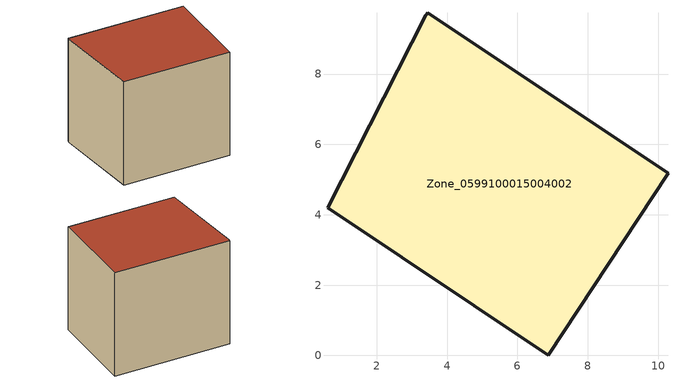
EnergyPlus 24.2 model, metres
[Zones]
Zone_0599100015004002
 floor ground (C_G): 3.39,9.67 3.44,9.75 10.28,5.18 6.88,0 0.6,4.2 z0.85
 wall outside (C_F): 6.88,0 10.28,5.18 3.44,9.75 3.39,9.67 0.6,4.2 6.88,0 z0.85:8.52
 roof outside (C_R): 0.6,4.2 6.88,0 10.28,5.18 3.44,9.75 3.39,9.67 z8.52
[BUILDING]
Pand.0599100015004002: North Axis=0; Terrain=City; Loads Convergence Tolerance Value=0.04; Temperature Convergence Tolerance Value=0.4; Solar Distribution=FullExterior; Maximum Number of Warmup Days=25; Minimum Number of Warmup Days=1
[Site:Location]
Rotterdam.The.Hague.AP_ZH_NLD Design_Conditions: Latitude=51.96; Longitude=4.45; Time Zone=1; Elevation=-4.5
[SITE:GROUNDTEMPERATURE:BUILDINGSURFACE]
18, 18, 18, 18, 18, 18, 18, 18, 18, 18, 18, 18
[MATERIAL] Thermal Absorptance=0.9; Solar Absorptance=0.7; Visible Absorptance=0.7
Name | Roughness | Thickness | Conductivity | Density | Specific Heat
G.TI.1965-1974 | MediumSmooth | 0.15 | 0.882353 | 540 | 1210
F.TI.1965-1974 | Rough | 0.3 | 0.697674 | 1920 | 840
R.TI.1965-1974 | MediumRough | 0.2 | 0.232558 | 1500 | 1000
[CONSTRUCTION]
C_G: G.TI.1965-1974
C_F: F.TI.1965-1974
C_R: R.TI.1965-1974
[ZONE]
Zone_0599100015004002: Type=1; Multiplier=1; Ceiling Height=Autocalculate; Volume=Autocalculate; Floor Area=autocalculate; Part of Total Floor Area=Yes
[ZONEINFILTRATION:DESIGNFLOWRATE]
Infil_Zone_0599100015004002: Zone or ZoneList or Space or SpaceList=Zone_0599100015004002; Schedule=AlwaysOn; Design Flow Rate Calculation Method=Flow/Area; Flow Rate per Floor Area=0.003; Constant Term Coefficient=1; Temperature Term Coefficient=0; Velocity Term Coefficient=0; Velocity Squared Term Coefficient=0
[HVACTEMPLATE:ZONE:IDEALLOADSAIRSYSTEM]
Zone_0599100015004002: Maximum Heating Supply Air Temperature=50; Minimum Cooling Supply Air Temperature=13; Maximum Heating Supply Air Humidity Ratio=0.0156; Minimum Cooling Supply Air Humidity Ratio=0.0077; Heating Limit=NoLimit; Cooling Limit=NoLimit; Dehumidification Control Type=ConstantSensibleHeatRatio; Cooling Sensible Heat Ratio=0.7; Dehumidification Setpoint=60; Humidification Control Type=None; Humidification Setpoint=30; Outdoor Air Method=None; Outdoor Air Flow Rate per Person=0.00944; Outdoor Air Flow Rate per Zone Floor Area=0; Outdoor Air Flow Rate per Zone=0; Demand Controlled Ventilation Type=None; Outdoor Air Economizer Type=NoEconomizer; Heat Recovery Type=None; Sensible Heat Recovery Effectiveness=0.7; Latent Heat Recovery Effectiveness=0.65
[ZONECONTROL:THERMOSTAT]
ThermostatControl_Zone_0599100015004002: Zone or ZoneList=Zone_0599100015004002; Control Type Schedule=DualSetpointControlType; Control 1=Thermostat_Zone_0599100015004002; Temperature Difference Between Cutout And Setpoint=0
[THERMOSTATSETPOINT:DUALSETPOINT]
Thermostat_Zone_0599100015004002: Heating Setpoint Temperature Schedule=HeatingSetpoint_Zone_0599100015004002; Cooling Setpoint Temperature Schedule=CoolingSetpoint_Zone_0599100015004002
[SCHEDULE:COMPACT]
HeatingSetpoint_Zone_0599100015004002: Through: 12/31, For: AllDays, Until: 24:00, 21
CoolingSetpoint_Zone_0599100015004002: Through: 12/31, For: AllDays, Until: 24:00, 24
DualSetpointControlType: Through: 12/31, For: AllDays, Until: 24:00, 4
AlwaysOn: Through: 12/31, For: AllDays, Until: 24:00, 1
